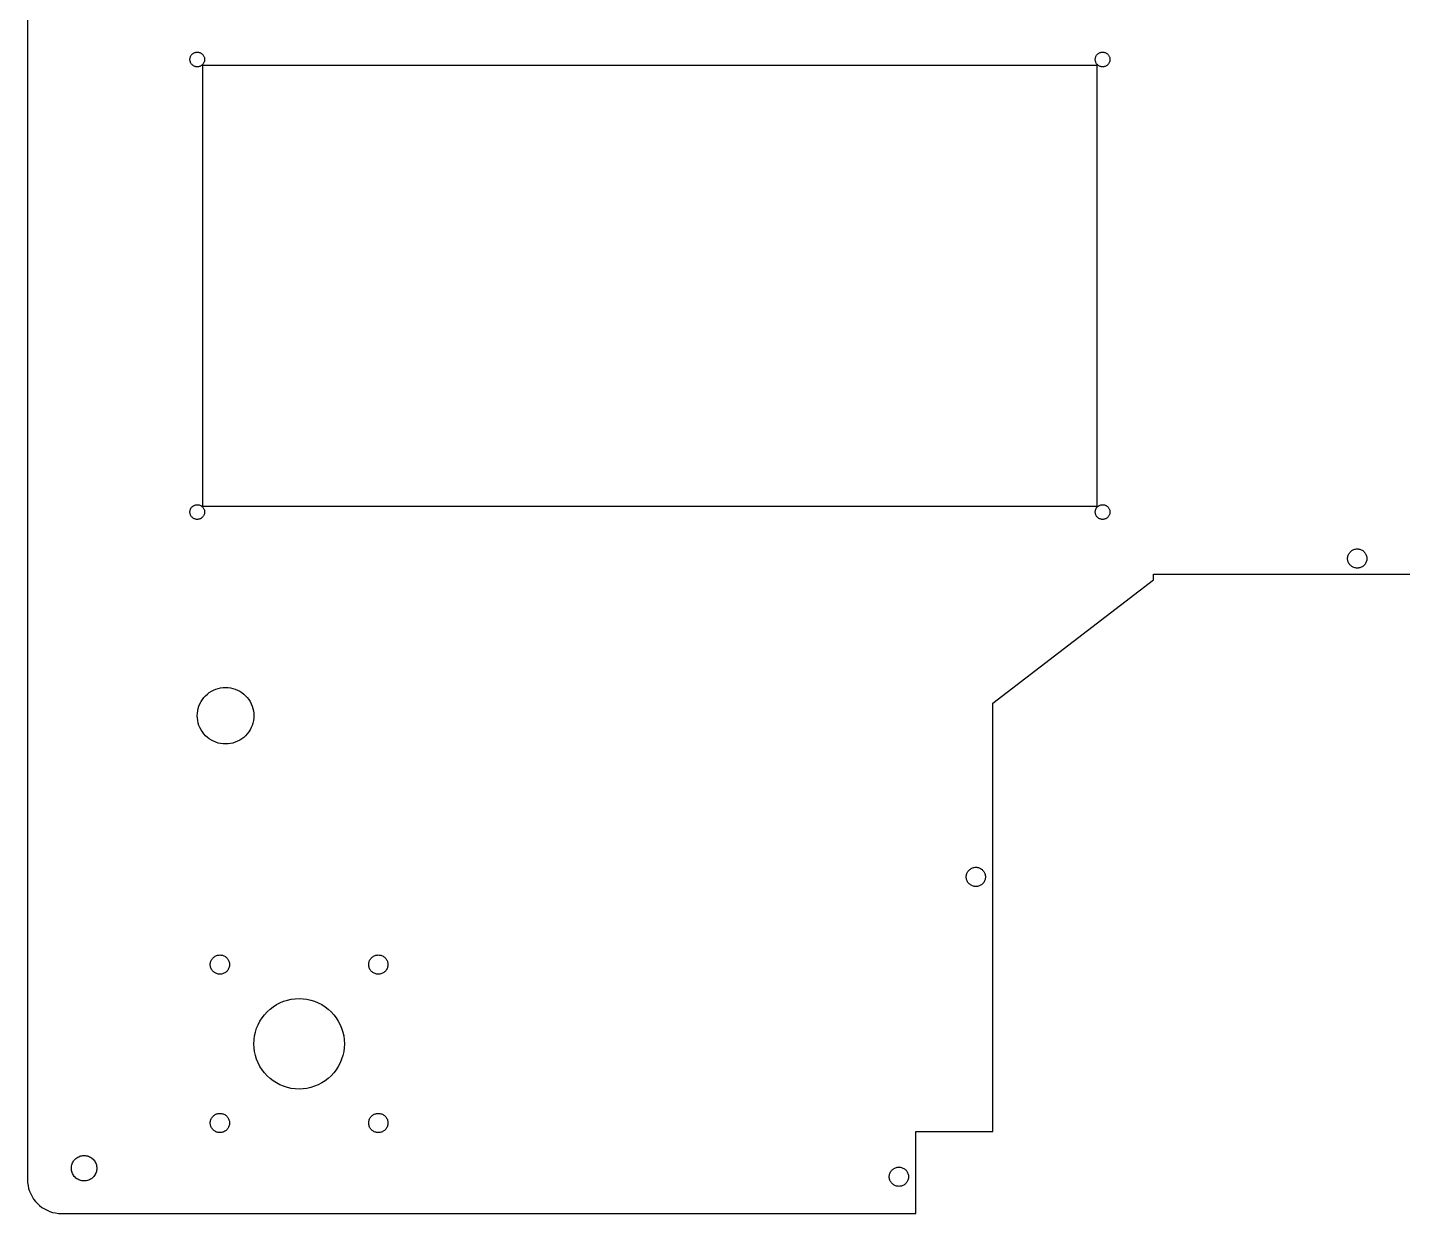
# Model space of a CAD drawing. Header units: metres. Extents: x -280 to 530, y 0 to 440.
# Drawn here: x -280 to -37, y 0 to 209.7 of the extents above; entities that cross this region are included whole.
import ezdxf

# ---------------------------------------------------------------- set-up
doc = ezdxf.new("R2010")
doc.units = ezdxf.units.M

msp = doc.modelspace()

# ---------------------------------------------------------------- linework, layer by layer
for p, q in [((-280, 414.494), (-280, 6)), ((-251.295, 204.113), (-251.28, 204.226)), ((-251.28, 204.226), (-251.256, 204.336)), ((-251.256, 204.336), (-251.222, 204.445)), ((-251.222, 204.445), (-251.178, 204.549)), ((-251.178, 204.549), (-251.126, 204.65)), ((-251.126, 204.65), (-251.065, 204.746)), ((-251.065, 204.746), (-250.996, 204.836)), ((-250.996, 204.836), (-250.919, 204.919)), ((-250.919, 204.919), (-250.836, 204.996)), ((-250.836, 204.996), (-250.746, 205.065)), ((-250.746, 205.065), (-250.65, 205.126)), ((-250.65, 205.126), (-250.549, 205.178)), ((-250.549, 205.178), (-250.445, 205.222)), ((-250.445, 205.222), (-250.336, 205.256)), ((-250.336, 205.256), (-250.226, 205.28)), ((-250.226, 205.28), (-250.113, 205.295)), ((-250.113, 205.295), (-250, 205.3)), ((-250, 205.3), (-249.887, 205.295)), ((-249.887, 205.295), (-249.774, 205.28)), ((-249.774, 205.28), (-249.664, 205.256)), ((-249.664, 205.256), (-249.555, 205.222)), ((-249.555, 205.222), (-249.451, 205.178)), ((-249.451, 205.178), (-249.35, 205.126)), ((-249.35, 205.126), (-249.254, 205.065)), ((-249.254, 205.065), (-249.164, 204.996)), ((-249.164, 204.996), (-249.081, 204.919)), ((-249.081, 204.919), (-249.004, 204.836)), ((-249.004, 204.836), (-248.935, 204.746)), ((-248.935, 204.746), (-248.874, 204.65)), ((-248.874, 204.65), (-248.822, 204.549)), ((-248.822, 204.549), (-248.778, 204.445)), ((-248.778, 204.445), (-248.744, 204.336)), ((-248.744, 204.336), (-248.72, 204.226)), ((-248.72, 204.226), (-248.705, 204.113)), ((-91.2951, 204.113), (-91.2803, 204.226)), ((-91.2803, 204.226), (-91.2557, 204.336)), ((-91.2557, 204.336), (-91.2216, 204.445)), ((-91.2216, 204.445), (-91.1782, 204.549)), ((-91.1782, 204.549), (-91.1258, 204.65)), ((-91.1258, 204.65), (-91.0649, 204.746)), ((-91.0649, 204.746), (-90.9959, 204.836)), ((-90.9959, 204.836), (-90.9193, 204.919)), ((-90.9193, 204.919), (-90.8356, 204.996)), ((-90.8356, 204.996), (-90.7457, 205.065)), ((-90.7457, 205.065), (-90.65, 205.126)), ((-90.65, 205.126), (-90.5494, 205.178)), ((-90.5494, 205.178), (-90.4446, 205.222)), ((-90.4446, 205.222), (-90.3365, 205.256)), ((-90.3365, 205.256), (-90.2258, 205.28)), ((-90.2258, 205.28), (-90.1133, 205.295)), ((-90.1133, 205.295), (-90, 205.3)), ((-90, 205.3), (-89.8867, 205.295)), ((-89.8867, 205.295), (-89.7743, 205.28)), ((-89.7743, 205.28), (-89.6635, 205.256)), ((-89.6635, 205.256), (-89.5554, 205.222)), ((-89.5554, 205.222), (-89.4506, 205.178)), ((-89.4506, 205.178), (-89.35, 205.126)), ((-89.35, 205.126), (-89.2544, 205.065)), ((-89.2544, 205.065), (-89.1644, 204.996)), ((-89.1644, 204.996), (-89.0808, 204.919)), ((-89.0808, 204.919), (-89.0042, 204.836)), ((-89.0042, 204.836), (-88.9351, 204.746)), ((-88.9351, 204.746), (-88.8742, 204.65)), ((-88.8742, 204.65), (-88.8218, 204.549)), ((-88.8218, 204.549), (-88.7784, 204.445)), ((-88.7784, 204.445), (-88.7443, 204.336)), ((-88.7443, 204.336), (-88.7198, 204.226)), ((-88.7198, 204.226), (-88.705, 204.113)), ((-251.3, 204), (-251.295, 204.113)), ((-251.295, 203.887), (-251.3, 204)), ((-251.28, 203.774), (-251.295, 203.887)), ((-251.256, 203.664), (-251.28, 203.774)), ((-251.222, 203.555), (-251.256, 203.664)), ((-251.178, 203.451), (-251.222, 203.555)), ((-251.126, 203.35), (-251.178, 203.451)), ((-251.065, 203.254), (-251.126, 203.35)), ((-250.996, 203.164), (-251.065, 203.254)), ((-250.919, 203.081), (-250.996, 203.164)), ((-250.836, 203.004), (-250.919, 203.081)), ((-250.746, 202.935), (-250.836, 203.004)), ((-250.65, 202.874), (-250.746, 202.935)), ((-250.549, 202.822), (-250.65, 202.874)), ((-250.445, 202.778), (-250.549, 202.822)), ((-250.336, 202.744), (-250.445, 202.778)), ((-250.226, 202.72), (-250.336, 202.744)), ((-250.113, 202.705), (-250.226, 202.72)), ((-250, 202.7), (-250.113, 202.705)), ((-249.887, 202.705), (-250, 202.7)), ((-249.774, 202.72), (-249.887, 202.705)), ((-249.664, 202.744), (-249.774, 202.72)), ((-249.555, 202.778), (-249.664, 202.744)), ((-249.451, 202.822), (-249.555, 202.778)), ((-249.35, 202.874), (-249.451, 202.822)), ((-249.254, 202.935), (-249.35, 202.874)), ((-249.164, 203.004), (-249.254, 202.935)), ((-249.081, 203.081), (-249.164, 203.004)), ((-249.004, 203.164), (-249.081, 203.081)), ((-248.935, 203.254), (-249.004, 203.164)), ((-249, 125), (-249, 203)), ((-249, 203), (-91, 203)), ((-248.874, 203.35), (-248.935, 203.254)), ((-248.822, 203.451), (-248.874, 203.35)), ((-248.778, 203.555), (-248.822, 203.451)), ((-248.744, 203.664), (-248.778, 203.555)), ((-248.72, 203.774), (-248.744, 203.664)), ((-248.705, 203.887), (-248.72, 203.774)), ((-248.705, 204.113), (-248.7, 204)), ((-248.7, 204), (-248.705, 203.887)), ((-91.3, 204), (-91.2951, 204.113)), ((-91.2951, 203.887), (-91.3, 204)), ((-91.2803, 203.774), (-91.2951, 203.887)), ((-91.2557, 203.664), (-91.2803, 203.774)), ((-91.2216, 203.555), (-91.2557, 203.664)), ((-91.1782, 203.451), (-91.2216, 203.555)), ((-91.1258, 203.35), (-91.1782, 203.451)), ((-91.0649, 203.254), (-91.1258, 203.35)), ((-90.9959, 203.164), (-91.0649, 203.254)), ((-91, 203), (-91, 125)), ((-90.9193, 203.081), (-90.9959, 203.164)), ((-90.8356, 203.004), (-90.9193, 203.081)), ((-90.7457, 202.935), (-90.8356, 203.004)), ((-90.65, 202.874), (-90.7457, 202.935)), ((-90.5494, 202.822), (-90.65, 202.874)), ((-90.4446, 202.778), (-90.5494, 202.822)), ((-90.3365, 202.744), (-90.4446, 202.778)), ((-90.2258, 202.72), (-90.3365, 202.744)), ((-90.1133, 202.705), (-90.2258, 202.72)), ((-90, 202.7), (-90.1133, 202.705)), ((-89.8867, 202.705), (-90, 202.7)), ((-89.7743, 202.72), (-89.8867, 202.705)), ((-89.6635, 202.744), (-89.7743, 202.72)), ((-89.5554, 202.778), (-89.6635, 202.744)), ((-89.4506, 202.822), (-89.5554, 202.778)), ((-89.35, 202.874), (-89.4506, 202.822)), ((-89.2544, 202.935), (-89.35, 202.874)), ((-89.1644, 203.004), (-89.2544, 202.935)), ((-89.0808, 203.081), (-89.1644, 203.004)), ((-89.0042, 203.164), (-89.0808, 203.081)), ((-88.9351, 203.254), (-89.0042, 203.164)), ((-88.8742, 203.35), (-88.9351, 203.254)), ((-88.8218, 203.451), (-88.8742, 203.35)), ((-88.7784, 203.555), (-88.8218, 203.451)), ((-88.7443, 203.664), (-88.7784, 203.555)), ((-88.7198, 203.774), (-88.7443, 203.664)), ((-88.705, 203.887), (-88.7198, 203.774)), ((-88.705, 204.113), (-88.7, 204)), ((-88.7, 204), (-88.705, 203.887)), ((-251.3, 124), (-251.295, 124.113)), ((-251.295, 123.887), (-251.3, 124)), ((-251.295, 124.113), (-251.28, 124.226)), ((-251.28, 124.226), (-251.256, 124.336)), ((-251.256, 124.336), (-251.222, 124.445)), ((-251.222, 124.445), (-251.178, 124.549)), ((-251.178, 124.549), (-251.126, 124.65)), ((-251.126, 124.65), (-251.065, 124.746)), ((-251.065, 124.746), (-250.996, 124.836)), ((-250.996, 124.836), (-250.919, 124.919)), ((-250.919, 124.919), (-250.836, 124.996)), ((-250.836, 124.996), (-250.746, 125.065)), ((-250.746, 125.065), (-250.65, 125.126)), ((-250.65, 125.126), (-250.549, 125.178)), ((-250.549, 125.178), (-250.445, 125.222)), ((-250.445, 125.222), (-250.336, 125.256)), ((-250.336, 125.256), (-250.226, 125.28)), ((-250.226, 125.28), (-250.113, 125.295)), ((-250.113, 125.295), (-250, 125.3)), ((-250, 125.3), (-249.887, 125.295)), ((-249.887, 125.295), (-249.774, 125.28)), ((-249.774, 125.28), (-249.664, 125.256)), ((-249.664, 125.256), (-249.555, 125.222)), ((-249.555, 125.222), (-249.451, 125.178)), ((-249.451, 125.178), (-249.35, 125.126)), ((-249.35, 125.126), (-249.254, 125.065)), ((-249.254, 125.065), (-249.164, 124.996)), ((-249.164, 124.996), (-249.081, 124.919)), ((-249.081, 124.919), (-249.004, 124.836)), ((-249.004, 124.836), (-248.935, 124.746)), ((-91, 125), (-249, 125)), ((-248.935, 124.746), (-248.874, 124.65)), ((-248.874, 124.65), (-248.822, 124.549)), ((-248.822, 124.549), (-248.778, 124.445)), ((-248.778, 124.445), (-248.744, 124.336)), ((-248.744, 124.336), (-248.72, 124.226)), ((-248.72, 124.226), (-248.705, 124.113)), ((-248.705, 124.113), (-248.7, 124)), ((-248.7, 124), (-248.705, 123.887)), ((-91.3, 124), (-91.2951, 124.113)), ((-91.2951, 123.887), (-91.3, 124)), ((-91.2951, 124.113), (-91.2803, 124.226)), ((-91.2803, 124.226), (-91.2557, 124.336)), ((-91.2557, 124.336), (-91.2216, 124.445)), ((-91.2216, 124.445), (-91.1782, 124.549)), ((-91.1782, 124.549), (-91.1258, 124.65)), ((-91.1258, 124.65), (-91.0649, 124.746)), ((-91.0649, 124.746), (-90.9959, 124.836)), ((-90.9959, 124.836), (-90.9193, 124.919)), ((-90.9193, 124.919), (-90.8356, 124.996)), ((-90.8356, 124.996), (-90.7457, 125.065)), ((-90.7457, 125.065), (-90.65, 125.126)), ((-90.65, 125.126), (-90.5494, 125.178)), ((-90.5494, 125.178), (-90.4446, 125.222)), ((-90.4446, 125.222), (-90.3365, 125.256)), ((-90.3365, 125.256), (-90.2258, 125.28)), ((-90.2258, 125.28), (-90.1133, 125.295)), ((-90.1133, 125.295), (-90, 125.3)), ((-90, 125.3), (-89.8867, 125.295)), ((-89.8867, 125.295), (-89.7743, 125.28)), ((-89.7743, 125.28), (-89.6635, 125.256)), ((-89.6635, 125.256), (-89.5554, 125.222)), ((-89.5554, 125.222), (-89.4506, 125.178)), ((-89.4506, 125.178), (-89.35, 125.126)), ((-89.35, 125.126), (-89.2544, 125.065)), ((-89.2544, 125.065), (-89.1644, 124.996)), ((-89.1644, 124.996), (-89.0808, 124.919)), ((-89.0808, 124.919), (-89.0042, 124.836)), ((-89.0042, 124.836), (-88.9351, 124.746)), ((-88.9351, 124.746), (-88.8742, 124.65)), ((-88.8742, 124.65), (-88.8218, 124.549)), ((-88.8218, 124.549), (-88.7784, 124.445)), ((-88.7784, 124.445), (-88.7443, 124.336)), ((-88.7443, 124.336), (-88.7198, 124.226)), ((-88.7198, 124.226), (-88.705, 124.113)), ((-88.705, 124.113), (-88.7, 124)), ((-88.7, 124), (-88.705, 123.887)), ((-251.28, 123.774), (-251.295, 123.887)), ((-251.256, 123.664), (-251.28, 123.774)), ((-251.222, 123.555), (-251.256, 123.664)), ((-251.178, 123.451), (-251.222, 123.555)), ((-251.126, 123.35), (-251.178, 123.451)), ((-251.065, 123.254), (-251.126, 123.35)), ((-250.996, 123.164), (-251.065, 123.254)), ((-250.919, 123.081), (-250.996, 123.164)), ((-250.836, 123.004), (-250.919, 123.081)), ((-250.746, 122.935), (-250.836, 123.004)), ((-250.65, 122.874), (-250.746, 122.935)), ((-250.549, 122.822), (-250.65, 122.874)), ((-250.445, 122.778), (-250.549, 122.822)), ((-250.336, 122.744), (-250.445, 122.778)), ((-250.226, 122.72), (-250.336, 122.744)), ((-250.113, 122.705), (-250.226, 122.72)), ((-250, 122.7), (-250.113, 122.705)), ((-249.887, 122.705), (-250, 122.7)), ((-249.774, 122.72), (-249.887, 122.705)), ((-249.664, 122.744), (-249.774, 122.72)), ((-249.555, 122.778), (-249.664, 122.744)), ((-249.451, 122.822), (-249.555, 122.778)), ((-249.35, 122.874), (-249.451, 122.822)), ((-249.254, 122.935), (-249.35, 122.874)), ((-249.164, 123.004), (-249.254, 122.935)), ((-249.081, 123.081), (-249.164, 123.004)), ((-249.004, 123.164), (-249.081, 123.081)), ((-248.935, 123.254), (-249.004, 123.164)), ((-248.874, 123.35), (-248.935, 123.254)), ((-248.822, 123.451), (-248.874, 123.35)), ((-248.778, 123.555), (-248.822, 123.451)), ((-248.744, 123.664), (-248.778, 123.555)), ((-248.72, 123.774), (-248.744, 123.664)), ((-248.705, 123.887), (-248.72, 123.774)), ((-91.2803, 123.774), (-91.2951, 123.887)), ((-91.2557, 123.664), (-91.2803, 123.774)), ((-91.2216, 123.555), (-91.2557, 123.664)), ((-91.1782, 123.451), (-91.2216, 123.555)), ((-91.1258, 123.35), (-91.1782, 123.451)), ((-91.0649, 123.254), (-91.1258, 123.35)), ((-90.9959, 123.164), (-91.0649, 123.254)), ((-90.9193, 123.081), (-90.9959, 123.164)), ((-90.8356, 123.004), (-90.9193, 123.081)), ((-90.7457, 122.935), (-90.8356, 123.004)), ((-90.65, 122.874), (-90.7457, 122.935)), ((-90.5494, 122.822), (-90.65, 122.874)), ((-90.4446, 122.778), (-90.5494, 122.822)), ((-90.3365, 122.744), (-90.4446, 122.778)), ((-90.2258, 122.72), (-90.3365, 122.744)), ((-90.1133, 122.705), (-90.2258, 122.72)), ((-90, 122.7), (-90.1133, 122.705)), ((-89.8867, 122.705), (-90, 122.7)), ((-89.7743, 122.72), (-89.8867, 122.705)), ((-89.6635, 122.744), (-89.7743, 122.72)), ((-89.5554, 122.778), (-89.6635, 122.744)), ((-89.4506, 122.822), (-89.5554, 122.778)), ((-89.35, 122.874), (-89.4506, 122.822)), ((-89.2544, 122.935), (-89.35, 122.874)), ((-89.1644, 123.004), (-89.2544, 122.935)), ((-89.0808, 123.081), (-89.1644, 123.004)), ((-89.0042, 123.164), (-89.0808, 123.081)), ((-88.9351, 123.254), (-89.0042, 123.164)), ((-88.8742, 123.35), (-88.9351, 123.254)), ((-88.8218, 123.451), (-88.8742, 123.35)), ((-88.7784, 123.555), (-88.8218, 123.451)), ((-88.7443, 123.664), (-88.7784, 123.555)), ((-88.7198, 123.774), (-88.7443, 123.664)), ((-88.705, 123.887), (-88.7198, 123.774)), ((-46.4722, 116.63), (-46.3925, 116.755)), ((-46.3925, 116.755), (-46.3023, 116.873)), ((-46.3023, 116.873), (-46.2021, 116.982)), ((-46.2021, 116.982), (-46.0927, 117.082)), ((-46.0927, 117.082), (-45.9751, 117.173)), ((-45.9751, 117.173), (-45.85, 117.252)), ((-45.85, 117.252), (-45.7184, 117.321)), ((-45.7184, 117.321), (-45.5814, 117.377)), ((-45.5814, 117.377), (-45.44, 117.422)), ((-45.44, 117.422), (-45.2952, 117.454)), ((-45.2952, 117.454), (-45.1482, 117.474)), ((-45.1482, 117.474), (-45, 117.48)), ((-45, 117.48), (-44.8518, 117.474)), ((-44.8518, 117.474), (-44.7048, 117.454)), ((-44.7048, 117.454), (-44.56, 117.422)), ((-44.56, 117.422), (-44.4186, 117.377)), ((-44.4186, 117.377), (-44.2815, 117.321)), ((-44.2815, 117.321), (-44.15, 117.252)), ((-44.15, 117.252), (-44.0249, 117.173)), ((-44.0249, 117.173), (-43.9073, 117.082)), ((-43.9073, 117.082), (-43.7979, 116.982)), ((-43.7979, 116.982), (-43.6977, 116.873)), ((-43.6977, 116.873), (-43.6074, 116.755)), ((-43.6074, 116.755), (-43.5278, 116.63)), ((-46.7, 115.78), (-46.6935, 115.928)), ((-46.6935, 115.632), (-46.7, 115.78)), ((-46.6935, 115.928), (-46.6742, 116.075)), ((-46.6742, 115.485), (-46.6935, 115.632)), ((-46.6742, 116.075), (-46.6421, 116.22)), ((-46.6421, 115.34), (-46.6742, 115.485)), ((-46.6421, 116.22), (-46.5975, 116.361)), ((-46.5975, 115.199), (-46.6421, 115.34)), ((-46.5975, 116.361), (-46.5407, 116.498)), ((-46.5407, 115.062), (-46.5975, 115.199)), ((-46.5407, 116.498), (-46.4722, 116.63)), ((-46.4722, 114.93), (-46.5407, 115.062)), ((-46.3925, 114.805), (-46.4722, 114.93)), ((-46.3023, 114.687), (-46.3925, 114.805)), ((-46.2021, 114.578), (-46.3023, 114.687)), ((-46.0927, 114.478), (-46.2021, 114.578)), ((-45.9751, 114.387), (-46.0927, 114.478)), ((-45.85, 114.308), (-45.9751, 114.387)), ((-45.7184, 114.239), (-45.85, 114.308)), ((-45.5814, 114.183), (-45.7184, 114.239)), ((-44.2815, 114.239), (-44.4186, 114.183)), ((-44.15, 114.308), (-44.2815, 114.239)), ((-44.0249, 114.387), (-44.15, 114.308)), ((-43.9073, 114.478), (-44.0249, 114.387)), ((-43.7979, 114.578), (-43.9073, 114.478)), ((-43.6977, 114.687), (-43.7979, 114.578)), ((-43.6074, 114.805), (-43.6977, 114.687)), ((-43.5278, 114.93), (-43.6074, 114.805)), ((-43.5278, 116.63), (-43.4593, 116.498)), ((-43.4593, 115.062), (-43.5278, 114.93)), ((-43.4593, 116.498), (-43.4025, 116.361)), ((-43.4025, 115.199), (-43.4593, 115.062)), ((-43.4025, 116.361), (-43.3579, 116.22)), ((-43.3579, 115.34), (-43.4025, 115.199)), ((-43.3579, 116.22), (-43.3258, 116.075)), ((-43.3258, 115.485), (-43.3579, 115.34)), ((-43.3258, 116.075), (-43.3065, 115.928)), ((-43.3065, 115.632), (-43.3258, 115.485)), ((-43.3065, 115.928), (-43.3, 115.78)), ((-43.3, 115.78), (-43.3065, 115.632)), ((-109.4, 90.24), (-81, 112.02)), ((-81, 112.02), (-81, 113.01)), ((-81, 113.01), (81, 113.01)), ((-45.44, 114.138), (-45.5814, 114.183)), ((-45.2952, 114.106), (-45.44, 114.138)), ((-45.1482, 114.086), (-45.2952, 114.106)), ((-45, 114.08), (-45.1482, 114.086)), ((-44.8518, 114.086), (-45, 114.08)), ((-44.7048, 114.106), (-44.8518, 114.086)), ((-44.56, 114.138), (-44.7048, 114.106)), ((-44.4186, 114.183), (-44.56, 114.138)), ((-247.5, 92.3301), (-247.113, 92.5315)), ((-247.113, 92.5315), (-246.71, 92.6985)), ((-246.71, 92.6985), (-246.294, 92.8296)), ((-246.294, 92.8296), (-245.868, 92.924)), ((-245.868, 92.924), (-245.436, 92.981)), ((-245.436, 92.981), (-245, 93)), ((-245, 93), (-244.564, 92.981)), ((-244.564, 92.981), (-244.132, 92.924)), ((-244.132, 92.924), (-243.706, 92.8296)), ((-243.706, 92.8296), (-243.29, 92.6985)), ((-243.29, 92.6985), (-242.887, 92.5315)), ((-242.887, 92.5315), (-242.5, 92.3301)), ((-249.698, 89.7101), (-249.532, 90.1131)), ((-249.532, 90.1131), (-249.33, 90.5)), ((-249.33, 90.5), (-249.096, 90.8679)), ((-249.096, 90.8679), (-248.83, 91.2139)), ((-248.83, 91.2139), (-248.536, 91.5355)), ((-248.536, 91.5355), (-248.214, 91.8302)), ((-248.214, 91.8302), (-247.868, 92.0957)), ((-247.868, 92.0957), (-247.5, 92.3301)), ((-242.5, 92.3301), (-242.132, 92.0957)), ((-242.132, 92.0957), (-241.786, 91.8302)), ((-241.786, 91.8302), (-241.464, 91.5355)), ((-241.464, 91.5355), (-241.17, 91.2139)), ((-241.17, 91.2139), (-240.904, 90.8679)), ((-240.904, 90.8679), (-240.67, 90.5)), ((-240.67, 90.5), (-240.468, 90.1131)), ((-240.468, 90.1131), (-240.302, 89.7101)), ((-109.4, 14.5), (-109.4, 90.24)), ((-250, 88), (-249.981, 88.4358)), ((-249.981, 87.5642), (-250, 88)), ((-249.981, 88.4358), (-249.924, 88.8682)), ((-249.924, 87.1317), (-249.981, 87.5642)), ((-249.924, 88.8682), (-249.83, 89.2941)), ((-249.83, 89.2941), (-249.698, 89.7101)), ((-240.302, 89.7101), (-240.17, 89.2941)), ((-240.17, 89.2941), (-240.076, 88.8682)), ((-240.076, 88.8682), (-240.019, 88.4358)), ((-240.019, 87.5642), (-240.076, 87.1317)), ((-240.019, 88.4358), (-240, 88)), ((-240, 88), (-240.019, 87.5642)), ((-249.83, 86.7059), (-249.924, 87.1317)), ((-249.698, 86.2899), (-249.83, 86.7059)), ((-249.532, 85.8869), (-249.698, 86.2899)), ((-249.33, 85.5), (-249.532, 85.8869)), ((-249.096, 85.1321), (-249.33, 85.5)), ((-248.83, 84.7861), (-249.096, 85.1321)), ((-240.904, 85.1321), (-241.17, 84.7861)), ((-240.67, 85.5), (-240.904, 85.1321)), ((-240.468, 85.8869), (-240.67, 85.5)), ((-240.302, 86.2899), (-240.468, 85.8869)), ((-240.17, 86.7059), (-240.302, 86.2899)), ((-240.076, 87.1317), (-240.17, 86.7059)), ((-248.536, 84.4645), (-248.83, 84.7861)), ((-248.214, 84.1698), (-248.536, 84.4645)), ((-247.868, 83.9042), (-248.214, 84.1698)), ((-247.5, 83.6699), (-247.868, 83.9042)), ((-247.113, 83.4685), (-247.5, 83.6699)), ((-246.71, 83.3015), (-247.113, 83.4685)), ((-246.294, 83.1704), (-246.71, 83.3015)), ((-245.868, 83.076), (-246.294, 83.1704)), ((-245.436, 83.019), (-245.868, 83.076)), ((-245, 83), (-245.436, 83.019)), ((-244.564, 83.019), (-245, 83)), ((-244.132, 83.076), (-244.564, 83.019)), ((-243.706, 83.1704), (-244.132, 83.076)), ((-243.29, 83.3015), (-243.706, 83.1704)), ((-242.887, 83.4685), (-243.29, 83.3015)), ((-242.5, 83.6699), (-242.887, 83.4685)), ((-242.132, 83.9042), (-242.5, 83.6699)), ((-241.786, 84.1698), (-242.132, 83.9042)), ((-241.464, 84.4645), (-241.786, 84.1698)), ((-241.17, 84.7861), (-241.464, 84.4645)), ((-113.602, 60.7021), (-113.493, 60.8023)), ((-113.493, 60.8023), (-113.375, 60.8925)), ((-113.375, 60.8925), (-113.25, 60.9722)), ((-113.25, 60.9722), (-113.118, 61.0407)), ((-113.118, 61.0407), (-112.981, 61.0975)), ((-112.981, 61.0975), (-112.84, 61.1421)), ((-112.84, 61.1421), (-112.695, 61.1742)), ((-112.695, 61.1742), (-112.548, 61.1935)), ((-112.548, 61.1935), (-112.4, 61.2)), ((-112.4, 61.2), (-112.252, 61.1935)), ((-112.252, 61.1935), (-112.105, 61.1742)), ((-112.105, 61.1742), (-111.96, 61.1421)), ((-111.96, 61.1421), (-111.819, 61.0975)), ((-111.819, 61.0975), (-111.682, 61.0407)), ((-111.682, 61.0407), (-111.55, 60.9722)), ((-111.55, 60.9722), (-111.425, 60.8925)), ((-111.425, 60.8925), (-111.307, 60.8023)), ((-111.307, 60.8023), (-111.198, 60.7021)), ((-114.1, 59.5), (-114.094, 59.6482)), ((-114.094, 59.3518), (-114.1, 59.5)), ((-114.094, 59.6482), (-114.074, 59.7952)), ((-114.074, 59.2048), (-114.094, 59.3518)), ((-114.074, 59.7952), (-114.042, 59.94)), ((-114.042, 59.06), (-114.074, 59.2048)), ((-114.042, 59.94), (-113.997, 60.0814)), ((-113.997, 58.9186), (-114.042, 59.06)), ((-113.997, 60.0814), (-113.941, 60.2184)), ((-113.941, 58.7815), (-113.997, 58.9186)), ((-113.941, 60.2184), (-113.872, 60.35)), ((-113.872, 58.65), (-113.941, 58.7815)), ((-113.872, 60.35), (-113.793, 60.4751)), ((-113.793, 58.5249), (-113.872, 58.65)), ((-113.793, 60.4751), (-113.702, 60.5927)), ((-113.702, 58.4073), (-113.793, 58.5249)), ((-113.702, 60.5927), (-113.602, 60.7021)), ((-113.602, 58.2979), (-113.702, 58.4073)), ((-111.198, 60.7021), (-111.098, 60.5927)), ((-111.098, 58.4073), (-111.198, 58.2979)), ((-111.098, 60.5927), (-111.007, 60.4751)), ((-111.007, 58.5249), (-111.098, 58.4073)), ((-111.007, 60.4751), (-110.928, 60.35)), ((-110.928, 58.65), (-111.007, 58.5249)), ((-110.928, 60.35), (-110.859, 60.2184)), ((-110.859, 58.7815), (-110.928, 58.65)), ((-110.859, 60.2184), (-110.803, 60.0814)), ((-110.803, 58.9186), (-110.859, 58.7815)), ((-110.803, 60.0814), (-110.758, 59.94)), ((-110.758, 59.06), (-110.803, 58.9186)), ((-110.758, 59.94), (-110.726, 59.7952)), ((-110.726, 59.2048), (-110.758, 59.06)), ((-110.726, 59.7952), (-110.706, 59.6482)), ((-110.706, 59.3518), (-110.726, 59.2048)), ((-110.706, 59.6482), (-110.7, 59.5)), ((-110.7, 59.5), (-110.706, 59.3518)), ((-113.493, 58.1977), (-113.602, 58.2979)), ((-113.375, 58.1074), (-113.493, 58.1977)), ((-113.25, 58.0278), (-113.375, 58.1074)), ((-113.118, 57.9593), (-113.25, 58.0278)), ((-112.981, 57.9025), (-113.118, 57.9593)), ((-112.84, 57.8579), (-112.981, 57.9025)), ((-112.695, 57.8258), (-112.84, 57.8579)), ((-112.548, 57.8065), (-112.695, 57.8258)), ((-112.4, 57.8), (-112.548, 57.8065)), ((-112.252, 57.8065), (-112.4, 57.8)), ((-112.105, 57.8258), (-112.252, 57.8065)), ((-111.96, 57.8579), (-112.105, 57.8258)), ((-111.819, 57.9025), (-111.96, 57.8579)), ((-111.682, 57.9593), (-111.819, 57.9025)), ((-111.55, 58.0278), (-111.682, 57.9593)), ((-111.425, 58.1074), (-111.55, 58.0278)), ((-111.307, 58.1977), (-111.425, 58.1074)), ((-111.198, 58.2979), (-111.307, 58.1977)), ((-247.7, 44), (-247.694, 44.1482)), ((-247.694, 43.8518), (-247.7, 44)), ((-247.694, 44.1482), (-247.674, 44.2952)), ((-247.674, 43.7048), (-247.694, 43.8518)), ((-247.674, 44.2952), (-247.642, 44.44)), ((-247.642, 44.44), (-247.597, 44.5814)), ((-247.597, 44.5814), (-247.541, 44.7184)), ((-247.541, 44.7184), (-247.472, 44.85)), ((-247.472, 44.85), (-247.393, 44.9751)), ((-247.393, 44.9751), (-247.302, 45.0927)), ((-247.302, 45.0927), (-247.202, 45.2021)), ((-247.202, 45.2021), (-247.093, 45.3023)), ((-247.093, 45.3023), (-246.975, 45.3925)), ((-246.975, 45.3925), (-246.85, 45.4722)), ((-246.85, 45.4722), (-246.718, 45.5407)), ((-246.718, 45.5407), (-246.581, 45.5975)), ((-246.581, 45.5975), (-246.44, 45.6421)), ((-246.44, 45.6421), (-246.295, 45.6742)), ((-246.295, 45.6742), (-246.148, 45.6935)), ((-246.148, 45.6935), (-246, 45.7)), ((-246, 45.7), (-245.852, 45.6935)), ((-245.852, 45.6935), (-245.705, 45.6742)), ((-245.705, 45.6742), (-245.56, 45.6421)), ((-245.56, 45.6421), (-245.419, 45.5975)), ((-245.419, 45.5975), (-245.282, 45.5407)), ((-245.282, 45.5407), (-245.15, 45.4722)), ((-245.15, 45.4722), (-245.025, 45.3925)), ((-245.025, 45.3925), (-244.907, 45.3023)), ((-244.907, 45.3023), (-244.798, 45.2021)), ((-244.798, 45.2021), (-244.698, 45.0927)), ((-244.698, 45.0927), (-244.607, 44.9751)), ((-244.607, 44.9751), (-244.528, 44.85)), ((-244.528, 44.85), (-244.459, 44.7184)), ((-244.459, 44.7184), (-244.403, 44.5814)), ((-244.403, 44.5814), (-244.358, 44.44)), ((-244.358, 44.44), (-244.326, 44.2952)), ((-244.326, 44.2952), (-244.306, 44.1482)), ((-244.306, 43.8518), (-244.326, 43.7048)), ((-244.306, 44.1482), (-244.3, 44)), ((-244.3, 44), (-244.306, 43.8518)), ((-219.7, 44), (-219.694, 44.1482)), ((-219.694, 43.8518), (-219.7, 44)), ((-219.694, 44.1482), (-219.674, 44.2952)), ((-219.674, 43.7048), (-219.694, 43.8518)), ((-219.674, 44.2952), (-219.642, 44.44)), ((-219.642, 44.44), (-219.597, 44.5814)), ((-219.597, 44.5814), (-219.541, 44.7184)), ((-219.541, 44.7184), (-219.472, 44.85)), ((-219.472, 44.85), (-219.393, 44.9751)), ((-219.393, 44.9751), (-219.302, 45.0927)), ((-219.302, 45.0927), (-219.202, 45.2021)), ((-219.202, 45.2021), (-219.093, 45.3023)), ((-219.093, 45.3023), (-218.975, 45.3925)), ((-218.975, 45.3925), (-218.85, 45.4722)), ((-218.85, 45.4722), (-218.718, 45.5407)), ((-218.718, 45.5407), (-218.581, 45.5975)), ((-218.581, 45.5975), (-218.44, 45.6421)), ((-218.44, 45.6421), (-218.295, 45.6742)), ((-218.295, 45.6742), (-218.148, 45.6935)), ((-218.148, 45.6935), (-218, 45.7)), ((-218, 45.7), (-217.852, 45.6935)), ((-217.852, 45.6935), (-217.705, 45.6742)), ((-217.705, 45.6742), (-217.56, 45.6421)), ((-217.56, 45.6421), (-217.419, 45.5975)), ((-217.419, 45.5975), (-217.282, 45.5407)), ((-217.282, 45.5407), (-217.15, 45.4722)), ((-217.15, 45.4722), (-217.025, 45.3925)), ((-217.025, 45.3925), (-216.907, 45.3023)), ((-216.907, 45.3023), (-216.798, 45.2021)), ((-216.798, 45.2021), (-216.698, 45.0927)), ((-216.698, 45.0927), (-216.607, 44.9751)), ((-216.607, 44.9751), (-216.528, 44.85)), ((-216.528, 44.85), (-216.459, 44.7184)), ((-216.459, 44.7184), (-216.403, 44.5814)), ((-216.403, 44.5814), (-216.358, 44.44)), ((-216.358, 44.44), (-216.326, 44.2952)), ((-216.326, 44.2952), (-216.306, 44.1482)), ((-216.306, 43.8518), (-216.326, 43.7048)), ((-216.306, 44.1482), (-216.3, 44)), ((-216.3, 44), (-216.306, 43.8518)), ((-247.642, 43.56), (-247.674, 43.7048)), ((-247.597, 43.4186), (-247.642, 43.56)), ((-247.541, 43.2815), (-247.597, 43.4186)), ((-247.472, 43.15), (-247.541, 43.2815)), ((-247.393, 43.0249), (-247.472, 43.15)), ((-247.302, 42.9073), (-247.393, 43.0249)), ((-247.202, 42.7979), (-247.302, 42.9073)), ((-247.093, 42.6977), (-247.202, 42.7979)), ((-246.975, 42.6074), (-247.093, 42.6977)), ((-246.85, 42.5278), (-246.975, 42.6074)), ((-246.718, 42.4593), (-246.85, 42.5278)), ((-246.581, 42.4025), (-246.718, 42.4593)), ((-246.44, 42.3579), (-246.581, 42.4025)), ((-246.295, 42.3258), (-246.44, 42.3579)), ((-246.148, 42.3065), (-246.295, 42.3258)), ((-246, 42.3), (-246.148, 42.3065)), ((-245.852, 42.3065), (-246, 42.3)), ((-245.705, 42.3258), (-245.852, 42.3065)), ((-245.56, 42.3579), (-245.705, 42.3258)), ((-245.419, 42.4025), (-245.56, 42.3579)), ((-245.282, 42.4593), (-245.419, 42.4025)), ((-245.15, 42.5278), (-245.282, 42.4593)), ((-245.025, 42.6074), (-245.15, 42.5278)), ((-244.907, 42.6977), (-245.025, 42.6074)), ((-244.798, 42.7979), (-244.907, 42.6977)), ((-244.698, 42.9073), (-244.798, 42.7979)), ((-244.607, 43.0249), (-244.698, 42.9073)), ((-244.528, 43.15), (-244.607, 43.0249)), ((-244.459, 43.2815), (-244.528, 43.15)), ((-244.403, 43.4186), (-244.459, 43.2815)), ((-244.358, 43.56), (-244.403, 43.4186)), ((-244.326, 43.7048), (-244.358, 43.56)), ((-219.642, 43.56), (-219.674, 43.7048)), ((-219.597, 43.4186), (-219.642, 43.56)), ((-219.541, 43.2815), (-219.597, 43.4186)), ((-219.472, 43.15), (-219.541, 43.2815)), ((-219.393, 43.0249), (-219.472, 43.15)), ((-219.302, 42.9073), (-219.393, 43.0249)), ((-219.202, 42.7979), (-219.302, 42.9073)), ((-219.093, 42.6977), (-219.202, 42.7979)), ((-218.975, 42.6074), (-219.093, 42.6977)), ((-218.85, 42.5278), (-218.975, 42.6074)), ((-218.718, 42.4593), (-218.85, 42.5278)), ((-218.581, 42.4025), (-218.718, 42.4593)), ((-218.44, 42.3579), (-218.581, 42.4025)), ((-218.295, 42.3258), (-218.44, 42.3579)), ((-218.148, 42.3065), (-218.295, 42.3258)), ((-218, 42.3), (-218.148, 42.3065)), ((-217.852, 42.3065), (-218, 42.3)), ((-217.705, 42.3258), (-217.852, 42.3065)), ((-217.56, 42.3579), (-217.705, 42.3258)), ((-217.419, 42.4025), (-217.56, 42.3579)), ((-217.282, 42.4593), (-217.419, 42.4025)), ((-217.15, 42.5278), (-217.282, 42.4593)), ((-217.025, 42.6074), (-217.15, 42.5278)), ((-216.907, 42.6977), (-217.025, 42.6074)), ((-216.798, 42.7979), (-216.907, 42.6977)), ((-216.698, 42.9073), (-216.798, 42.7979)), ((-216.607, 43.0249), (-216.698, 42.9073)), ((-216.528, 43.15), (-216.607, 43.0249)), ((-216.459, 43.2815), (-216.528, 43.15)), ((-216.403, 43.4186), (-216.459, 43.2815)), ((-216.358, 43.56), (-216.403, 43.4186)), ((-216.326, 43.7048), (-216.358, 43.56)), ((-237.142, 36.1283), (-236.589, 36.5532)), ((-236.589, 36.5532), (-236, 36.9282)), ((-236, 36.9282), (-235.381, 37.2505)), ((-235.381, 37.2505), (-234.736, 37.5175)), ((-234.736, 37.5175), (-234.071, 37.7274)), ((-234.071, 37.7274), (-233.389, 37.8784)), ((-233.389, 37.8784), (-232.697, 37.9695)), ((-232.697, 37.9695), (-232, 38)), ((-232, 38), (-231.303, 37.9695)), ((-231.303, 37.9695), (-230.611, 37.8784)), ((-230.611, 37.8784), (-229.929, 37.7274)), ((-229.929, 37.7274), (-229.264, 37.5175)), ((-229.264, 37.5175), (-228.619, 37.2505)), ((-228.619, 37.2505), (-228, 36.9282)), ((-228, 36.9282), (-227.411, 36.5532)), ((-227.411, 36.5532), (-226.858, 36.1283)), ((-238.928, 34), (-238.553, 34.5886)), ((-238.553, 34.5886), (-238.128, 35.1423)), ((-238.128, 35.1423), (-237.657, 35.6568)), ((-237.657, 35.6568), (-237.142, 36.1283)), ((-226.858, 36.1283), (-226.343, 35.6568)), ((-226.343, 35.6568), (-225.872, 35.1423)), ((-225.872, 35.1423), (-225.447, 34.5886)), ((-225.447, 34.5886), (-225.072, 34)), ((-239.878, 31.3892), (-239.727, 32.0705)), ((-239.727, 32.0705), (-239.518, 32.7362)), ((-239.518, 32.7362), (-239.25, 33.3809)), ((-239.25, 33.3809), (-238.928, 34)), ((-225.072, 34), (-224.75, 33.3809)), ((-224.75, 33.3809), (-224.482, 32.7362)), ((-224.482, 32.7362), (-224.273, 32.0705)), ((-224.273, 32.0705), (-224.122, 31.3892)), ((-240, 30), (-239.97, 30.6972)), ((-239.97, 29.3028), (-240, 30)), ((-239.97, 30.6972), (-239.878, 31.3892)), ((-239.878, 28.6108), (-239.97, 29.3028)), ((-224.122, 31.3892), (-224.03, 30.6972)), ((-224.03, 29.3028), (-224.122, 28.6108)), ((-224.03, 30.6972), (-224, 30)), ((-224, 30), (-224.03, 29.3028)), ((-239.727, 27.9295), (-239.878, 28.6108)), ((-239.518, 27.2638), (-239.727, 27.9295)), ((-239.25, 26.6191), (-239.518, 27.2638)), ((-224.482, 27.2638), (-224.75, 26.6191)), ((-224.273, 27.9295), (-224.482, 27.2638)), ((-224.122, 28.6108), (-224.273, 27.9295)), ((-238.928, 26), (-239.25, 26.6191)), ((-238.553, 25.4114), (-238.928, 26)), ((-238.128, 24.8577), (-238.553, 25.4114)), ((-237.657, 24.3432), (-238.128, 24.8577)), ((-237.142, 23.8717), (-237.657, 24.3432)), ((-226.343, 24.3432), (-226.858, 23.8717)), ((-225.872, 24.8577), (-226.343, 24.3432)), ((-225.447, 25.4114), (-225.872, 24.8577)), ((-225.072, 26), (-225.447, 25.4114)), ((-224.75, 26.6191), (-225.072, 26)), ((-236.589, 23.4468), (-237.142, 23.8717)), ((-236, 23.0718), (-236.589, 23.4468)), ((-235.381, 22.7495), (-236, 23.0718)), ((-234.736, 22.4825), (-235.381, 22.7495)), ((-234.071, 22.2726), (-234.736, 22.4825)), ((-233.389, 22.1216), (-234.071, 22.2726)), ((-232.697, 22.0305), (-233.389, 22.1216)), ((-232, 22), (-232.697, 22.0305)), ((-231.303, 22.0305), (-232, 22)), ((-230.611, 22.1216), (-231.303, 22.0305)), ((-229.929, 22.2726), (-230.611, 22.1216)), ((-229.264, 22.4825), (-229.929, 22.2726)), ((-228.619, 22.7495), (-229.264, 22.4825)), ((-228, 23.0718), (-228.619, 22.7495)), ((-227.411, 23.4468), (-228, 23.0718)), ((-226.858, 23.8717), (-227.411, 23.4468)), ((-247.393, 16.9751), (-247.302, 17.0927)), ((-247.302, 17.0927), (-247.202, 17.2021)), ((-247.202, 17.2021), (-247.093, 17.3023)), ((-247.093, 17.3023), (-246.975, 17.3926)), ((-246.975, 17.3926), (-246.85, 17.4722)), ((-246.85, 17.4722), (-246.718, 17.5407)), ((-246.718, 17.5407), (-246.581, 17.5975)), ((-246.581, 17.5975), (-246.44, 17.6421)), ((-246.44, 17.6421), (-246.295, 17.6742)), ((-246.295, 17.6742), (-246.148, 17.6935)), ((-246.148, 17.6935), (-246, 17.7)), ((-246, 17.7), (-245.852, 17.6935)), ((-245.852, 17.6935), (-245.705, 17.6742)), ((-245.705, 17.6742), (-245.56, 17.6421)), ((-245.56, 17.6421), (-245.419, 17.5975)), ((-245.419, 17.5975), (-245.282, 17.5407)), ((-245.282, 17.5407), (-245.15, 17.4722)), ((-245.15, 17.4722), (-245.025, 17.3926)), ((-245.025, 17.3926), (-244.907, 17.3023)), ((-244.907, 17.3023), (-244.798, 17.2021)), ((-244.798, 17.2021), (-244.698, 17.0927)), ((-244.698, 17.0927), (-244.607, 16.9751)), ((-219.393, 16.9751), (-219.302, 17.0927)), ((-219.302, 17.0927), (-219.202, 17.2021)), ((-219.202, 17.2021), (-219.093, 17.3023)), ((-219.093, 17.3023), (-218.975, 17.3926)), ((-218.975, 17.3926), (-218.85, 17.4722)), ((-218.85, 17.4722), (-218.718, 17.5407)), ((-218.718, 17.5407), (-218.581, 17.5975)), ((-218.581, 17.5975), (-218.44, 17.6421)), ((-218.44, 17.6421), (-218.295, 17.6742)), ((-218.295, 17.6742), (-218.148, 17.6935)), ((-218.148, 17.6935), (-218, 17.7)), ((-218, 17.7), (-217.852, 17.6935)), ((-217.852, 17.6935), (-217.705, 17.6742)), ((-217.705, 17.6742), (-217.56, 17.6421)), ((-217.56, 17.6421), (-217.419, 17.5975)), ((-217.419, 17.5975), (-217.282, 17.5407)), ((-217.282, 17.5407), (-217.15, 17.4722)), ((-217.15, 17.4722), (-217.025, 17.3926)), ((-217.025, 17.3926), (-216.907, 17.3023)), ((-216.907, 17.3023), (-216.798, 17.2021)), ((-216.798, 17.2021), (-216.698, 17.0927)), ((-216.698, 17.0927), (-216.607, 16.9751)), ((-247.7, 16), (-247.694, 16.1482)), ((-247.694, 15.8518), (-247.7, 16)), ((-247.694, 16.1482), (-247.674, 16.2952)), ((-247.674, 15.7048), (-247.694, 15.8518)), ((-247.674, 16.2952), (-247.642, 16.44)), ((-247.642, 15.56), (-247.674, 15.7048)), ((-247.642, 16.44), (-247.597, 16.5814)), ((-247.597, 15.4186), (-247.642, 15.56)), ((-247.597, 16.5814), (-247.541, 16.7185)), ((-247.541, 15.2816), (-247.597, 15.4186)), ((-247.541, 16.7185), (-247.472, 16.85)), ((-247.472, 15.15), (-247.541, 15.2816)), ((-247.472, 16.85), (-247.393, 16.9751)), ((-247.393, 15.0249), (-247.472, 15.15)), ((-247.302, 14.9073), (-247.393, 15.0249)), ((-247.202, 14.7979), (-247.302, 14.9073)), ((-247.093, 14.6977), (-247.202, 14.7979)), ((-246.975, 14.6075), (-247.093, 14.6977)), ((-246.85, 14.5278), (-246.975, 14.6075)), ((-245.025, 14.6075), (-245.15, 14.5278)), ((-244.907, 14.6977), (-245.025, 14.6075)), ((-244.798, 14.7979), (-244.907, 14.6977)), ((-244.698, 14.9073), (-244.798, 14.7979)), ((-244.607, 15.0249), (-244.698, 14.9073)), ((-244.607, 16.9751), (-244.528, 16.85)), ((-244.528, 15.15), (-244.607, 15.0249)), ((-244.528, 16.85), (-244.459, 16.7185)), ((-244.459, 15.2816), (-244.528, 15.15)), ((-244.459, 16.7185), (-244.403, 16.5814)), ((-244.403, 15.4186), (-244.459, 15.2816)), ((-244.403, 16.5814), (-244.358, 16.44)), ((-244.358, 15.56), (-244.403, 15.4186)), ((-244.358, 16.44), (-244.326, 16.2952)), ((-244.326, 15.7048), (-244.358, 15.56)), ((-244.326, 16.2952), (-244.306, 16.1482)), ((-244.306, 15.8518), (-244.326, 15.7048)), ((-244.306, 16.1482), (-244.3, 16)), ((-244.3, 16), (-244.306, 15.8518)), ((-219.7, 16), (-219.694, 16.1482)), ((-219.694, 15.8518), (-219.7, 16)), ((-219.694, 16.1482), (-219.674, 16.2952)), ((-219.674, 15.7048), (-219.694, 15.8518)), ((-219.674, 16.2952), (-219.642, 16.44)), ((-219.642, 15.56), (-219.674, 15.7048)), ((-219.642, 16.44), (-219.597, 16.5814)), ((-219.597, 15.4186), (-219.642, 15.56)), ((-219.597, 16.5814), (-219.541, 16.7185)), ((-219.541, 15.2816), (-219.597, 15.4186)), ((-219.541, 16.7185), (-219.472, 16.85)), ((-219.472, 15.15), (-219.541, 15.2816)), ((-219.472, 16.85), (-219.393, 16.9751)), ((-219.393, 15.0249), (-219.472, 15.15)), ((-219.302, 14.9073), (-219.393, 15.0249)), ((-219.202, 14.7979), (-219.302, 14.9073)), ((-219.093, 14.6977), (-219.202, 14.7979)), ((-218.975, 14.6075), (-219.093, 14.6977)), ((-218.85, 14.5278), (-218.975, 14.6075)), ((-217.025, 14.6075), (-217.15, 14.5278)), ((-216.907, 14.6977), (-217.025, 14.6075)), ((-216.798, 14.7979), (-216.907, 14.6977)), ((-216.698, 14.9073), (-216.798, 14.7979)), ((-216.607, 15.0249), (-216.698, 14.9073)), ((-216.607, 16.9751), (-216.528, 16.85)), ((-216.528, 15.15), (-216.607, 15.0249)), ((-216.528, 16.85), (-216.459, 16.7185)), ((-216.459, 15.2816), (-216.528, 15.15)), ((-216.459, 16.7185), (-216.403, 16.5814)), ((-216.403, 15.4186), (-216.459, 15.2816)), ((-216.403, 16.5814), (-216.358, 16.44)), ((-216.358, 15.56), (-216.403, 15.4186)), ((-216.358, 16.44), (-216.326, 16.2952)), ((-216.326, 15.7048), (-216.358, 15.56)), ((-216.326, 16.2952), (-216.306, 16.1482)), ((-216.306, 15.8518), (-216.326, 15.7048)), ((-216.306, 16.1482), (-216.3, 16)), ((-216.3, 16), (-216.306, 15.8518)), ((-246.718, 14.4593), (-246.85, 14.5278)), ((-246.581, 14.4025), (-246.718, 14.4593)), ((-246.44, 14.3579), (-246.581, 14.4025)), ((-246.295, 14.3258), (-246.44, 14.3579)), ((-246.148, 14.3065), (-246.295, 14.3258)), ((-246, 14.3), (-246.148, 14.3065)), ((-245.852, 14.3065), (-246, 14.3)), ((-245.705, 14.3258), (-245.852, 14.3065)), ((-245.56, 14.3579), (-245.705, 14.3258)), ((-245.419, 14.4025), (-245.56, 14.3579)), ((-245.282, 14.4593), (-245.419, 14.4025)), ((-245.15, 14.5278), (-245.282, 14.4593)), ((-218.718, 14.4593), (-218.85, 14.5278)), ((-218.581, 14.4025), (-218.718, 14.4593)), ((-218.44, 14.3579), (-218.581, 14.4025)), ((-218.295, 14.3258), (-218.44, 14.3579)), ((-218.148, 14.3065), (-218.295, 14.3258)), ((-218, 14.3), (-218.148, 14.3065)), ((-217.852, 14.3065), (-218, 14.3)), ((-217.705, 14.3258), (-217.852, 14.3065)), ((-217.56, 14.3579), (-217.705, 14.3258)), ((-217.419, 14.4025), (-217.56, 14.3579)), ((-217.282, 14.4593), (-217.419, 14.4025)), ((-217.15, 14.5278), (-217.282, 14.4593)), ((-123, 0), (-123, 14.5)), ((-123, 14.5), (-109.4, 14.5)), ((-271.591, 9.59099), (-271.446, 9.72359)), ((-271.446, 9.72359), (-271.291, 9.84308)), ((-271.291, 9.84308), (-271.125, 9.94855)), ((-271.125, 9.94855), (-270.951, 10.0392)), ((-270.951, 10.0392), (-270.77, 10.1143)), ((-270.77, 10.1143), (-270.582, 10.1733)), ((-270.582, 10.1733), (-270.391, 10.2158)), ((-270.391, 10.2158), (-270.196, 10.2414)), ((-270.196, 10.2414), (-270, 10.25)), ((-270, 10.25), (-269.804, 10.2414)), ((-269.804, 10.2414), (-269.609, 10.2158)), ((-269.609, 10.2158), (-269.418, 10.1733)), ((-269.418, 10.1733), (-269.23, 10.1143)), ((-269.23, 10.1143), (-269.049, 10.0392)), ((-269.049, 10.0392), (-268.875, 9.94855)), ((-268.875, 9.94855), (-268.709, 9.84308)), ((-268.709, 9.84308), (-268.554, 9.72359)), ((-268.554, 9.72359), (-268.409, 9.59099)), ((-272.25, 8), (-272.241, 8.19609)), ((-272.241, 7.80389), (-272.25, 8)), ((-272.241, 8.19609), (-272.216, 8.3907)), ((-272.216, 7.60928), (-272.241, 7.80389)), ((-272.216, 8.3907), (-272.173, 8.58234)), ((-272.173, 7.41765), (-272.216, 7.60928)), ((-272.173, 8.58234), (-272.114, 8.76953)), ((-272.114, 7.23045), (-272.173, 7.41765)), ((-272.114, 8.76953), (-272.039, 8.95088)), ((-272.039, 8.95088), (-271.949, 9.125)), ((-271.949, 9.125), (-271.843, 9.29054)), ((-271.843, 9.29054), (-271.724, 9.44626)), ((-271.724, 9.44626), (-271.591, 9.59099)), ((-268.409, 9.59099), (-268.276, 9.44626)), ((-268.276, 9.44626), (-268.157, 9.29054)), ((-268.157, 9.29054), (-268.051, 9.125)), ((-268.051, 9.125), (-267.961, 8.95088)), ((-267.961, 8.95088), (-267.886, 8.76953)), ((-267.886, 8.76953), (-267.827, 8.58234)), ((-267.827, 7.41765), (-267.886, 7.23045)), ((-267.827, 8.58234), (-267.784, 8.3907)), ((-267.784, 7.60928), (-267.827, 7.41765)), ((-267.784, 8.3907), (-267.759, 8.19609)), ((-267.759, 7.80389), (-267.784, 7.60928)), ((-267.759, 8.19609), (-267.75, 8)), ((-267.75, 8), (-267.759, 7.80389)), ((-127.541, 7.21844), (-127.472, 7.34999)), ((-127.472, 7.34999), (-127.393, 7.47507)), ((-127.393, 7.47507), (-127.302, 7.59273)), ((-127.302, 7.59273), (-127.202, 7.70207)), ((-127.202, 7.70207), (-127.093, 7.80226)), ((-127.093, 7.80226), (-126.975, 7.89255)), ((-126.975, 7.89255), (-126.85, 7.97223)), ((-126.85, 7.97223), (-126.718, 8.04071)), ((-126.718, 8.04071), (-126.581, 8.09747)), ((-126.581, 8.09747), (-126.44, 8.14206)), ((-126.44, 8.14206), (-126.295, 8.17416)), ((-126.295, 8.17416), (-126.148, 8.19353)), ((-126.148, 8.19353), (-126, 8.2)), ((-126, 8.2), (-125.852, 8.19353)), ((-125.852, 8.19353), (-125.705, 8.17416)), ((-125.705, 8.17416), (-125.56, 8.14206)), ((-125.56, 8.14206), (-125.419, 8.09747)), ((-125.419, 8.09747), (-125.282, 8.04071)), ((-125.282, 8.04071), (-125.15, 7.97223)), ((-125.15, 7.97223), (-125.025, 7.89255)), ((-125.025, 7.89255), (-124.907, 7.80226)), ((-124.907, 7.80226), (-124.798, 7.70207)), ((-124.798, 7.70207), (-124.698, 7.59273)), ((-124.698, 7.59273), (-124.607, 7.47507)), ((-124.607, 7.47507), (-124.528, 7.34999)), ((-124.528, 7.34999), (-124.459, 7.21844)), ((-280, 6), (-279.977, 5.47707)), ((-279.977, 5.47707), (-279.909, 4.95811)), ((-279.909, 4.95811), (-279.796, 4.44708)), ((-272.039, 7.0491), (-272.114, 7.23045)), ((-271.949, 6.875), (-272.039, 7.0491)), ((-271.843, 6.70944), (-271.949, 6.875)), ((-271.724, 6.55373), (-271.843, 6.70944)), ((-271.591, 6.409), (-271.724, 6.55373)), ((-271.446, 6.2764), (-271.591, 6.409)), ((-271.291, 6.15691), (-271.446, 6.2764)), ((-271.125, 6.05144), (-271.291, 6.15691)), ((-270.951, 5.9608), (-271.125, 6.05144)), ((-270.77, 5.88568), (-270.951, 5.9608)), ((-270.582, 5.82666), (-270.77, 5.88568)), ((-270.391, 5.78418), (-270.582, 5.82666)), ((-270.196, 5.75856), (-270.391, 5.78418)), ((-270, 5.75), (-270.196, 5.75856)), ((-269.804, 5.75856), (-270, 5.75)), ((-269.609, 5.78418), (-269.804, 5.75856)), ((-269.418, 5.82666), (-269.609, 5.78418)), ((-269.23, 5.88568), (-269.418, 5.82666)), ((-269.049, 5.9608), (-269.23, 5.88568)), ((-268.875, 6.05144), (-269.049, 5.9608)), ((-268.709, 6.15691), (-268.875, 6.05144)), ((-268.554, 6.2764), (-268.709, 6.15691)), ((-268.409, 6.409), (-268.554, 6.2764)), ((-268.276, 6.55373), (-268.409, 6.409)), ((-268.157, 6.70944), (-268.276, 6.55373)), ((-268.051, 6.875), (-268.157, 6.70944)), ((-267.961, 7.0491), (-268.051, 6.875)), ((-267.886, 7.23045), (-267.961, 7.0491)), ((-127.7, 6.5), (-127.694, 6.64816)), ((-127.694, 6.35182), (-127.7, 6.5)), ((-127.694, 6.64816), (-127.674, 6.7952)), ((-127.674, 6.20479), (-127.694, 6.35182)), ((-127.674, 6.7952), (-127.642, 6.93999)), ((-127.642, 6.06), (-127.674, 6.20479)), ((-127.642, 6.93999), (-127.597, 7.08142)), ((-127.597, 5.91856), (-127.642, 6.06)), ((-127.597, 7.08142), (-127.541, 7.21844)), ((-127.541, 5.78154), (-127.597, 5.91856)), ((-127.472, 5.64999), (-127.541, 5.78154)), ((-127.393, 5.52492), (-127.472, 5.64999)), ((-127.302, 5.40726), (-127.393, 5.52492)), ((-127.202, 5.29791), (-127.302, 5.40726)), ((-127.093, 5.19772), (-127.202, 5.29791)), ((-126.975, 5.10744), (-127.093, 5.19772)), ((-126.85, 5.02776), (-126.975, 5.10744)), ((-126.718, 4.95927), (-126.85, 5.02776)), ((-126.581, 4.90251), (-126.718, 4.95927)), ((-126.44, 4.85793), (-126.581, 4.90251)), ((-125.419, 4.90251), (-125.56, 4.85793)), ((-125.282, 4.95927), (-125.419, 4.90251)), ((-125.15, 5.02776), (-125.282, 4.95927)), ((-125.025, 5.10744), (-125.15, 5.02776)), ((-124.907, 5.19772), (-125.025, 5.10744)), ((-124.798, 5.29791), (-124.907, 5.19772)), ((-124.698, 5.40726), (-124.798, 5.29791)), ((-124.607, 5.52492), (-124.698, 5.40726)), ((-124.528, 5.64999), (-124.607, 5.52492)), ((-124.459, 5.78154), (-124.528, 5.64999)), ((-124.459, 7.21844), (-124.403, 7.08142)), ((-124.403, 5.91856), (-124.459, 5.78154)), ((-124.403, 7.08142), (-124.358, 6.93999)), ((-124.358, 6.06), (-124.403, 5.91856)), ((-124.358, 6.93999), (-124.326, 6.7952)), ((-124.326, 6.20479), (-124.358, 6.06)), ((-124.326, 6.7952), (-124.306, 6.64816)), ((-124.306, 6.35182), (-124.326, 6.20479)), ((-124.306, 6.64816), (-124.3, 6.5)), ((-124.3, 6.5), (-124.306, 6.35182)), ((-279.796, 4.44708), (-279.638, 3.94788)), ((-279.638, 3.94788), (-279.438, 3.46429)), ((-279.438, 3.46429), (-279.196, 3)), ((-279.196, 3), (-278.915, 2.55855)), ((-278.915, 2.55855), (-278.596, 2.14328)), ((-126.295, 4.82582), (-126.44, 4.85793)), ((-126.148, 4.80646), (-126.295, 4.82582)), ((-126, 4.79999), (-126.148, 4.80646)), ((-125.852, 4.80646), (-126, 4.79999)), ((-125.705, 4.82582), (-125.852, 4.80646)), ((-125.56, 4.85793), (-125.705, 4.82582)), ((-278.596, 2.14328), (-278.243, 1.75735)), ((-278.243, 1.75735), (-277.857, 1.40373)), ((-277.857, 1.40373), (-277.441, 1.08508)), ((-277.441, 1.08508), (-277, 0.80385)), ((-277, 0.80385), (-276.536, 0.56215)), ((-276.536, 0.56215), (-276.052, 0.36185)), ((-276.052, 0.36185), (-275.553, 0.20445)), ((-275.553, 0.20445), (-275.042, 0.09116)), ((-275.042, 0.09116), (-274.523, 0.02283)), ((-274.523, 0.02283), (-274, 0)), ((-274, 0), (-123, 0))]:
    msp.add_line(p, q)

doc.saveas('drawing.dxf')
